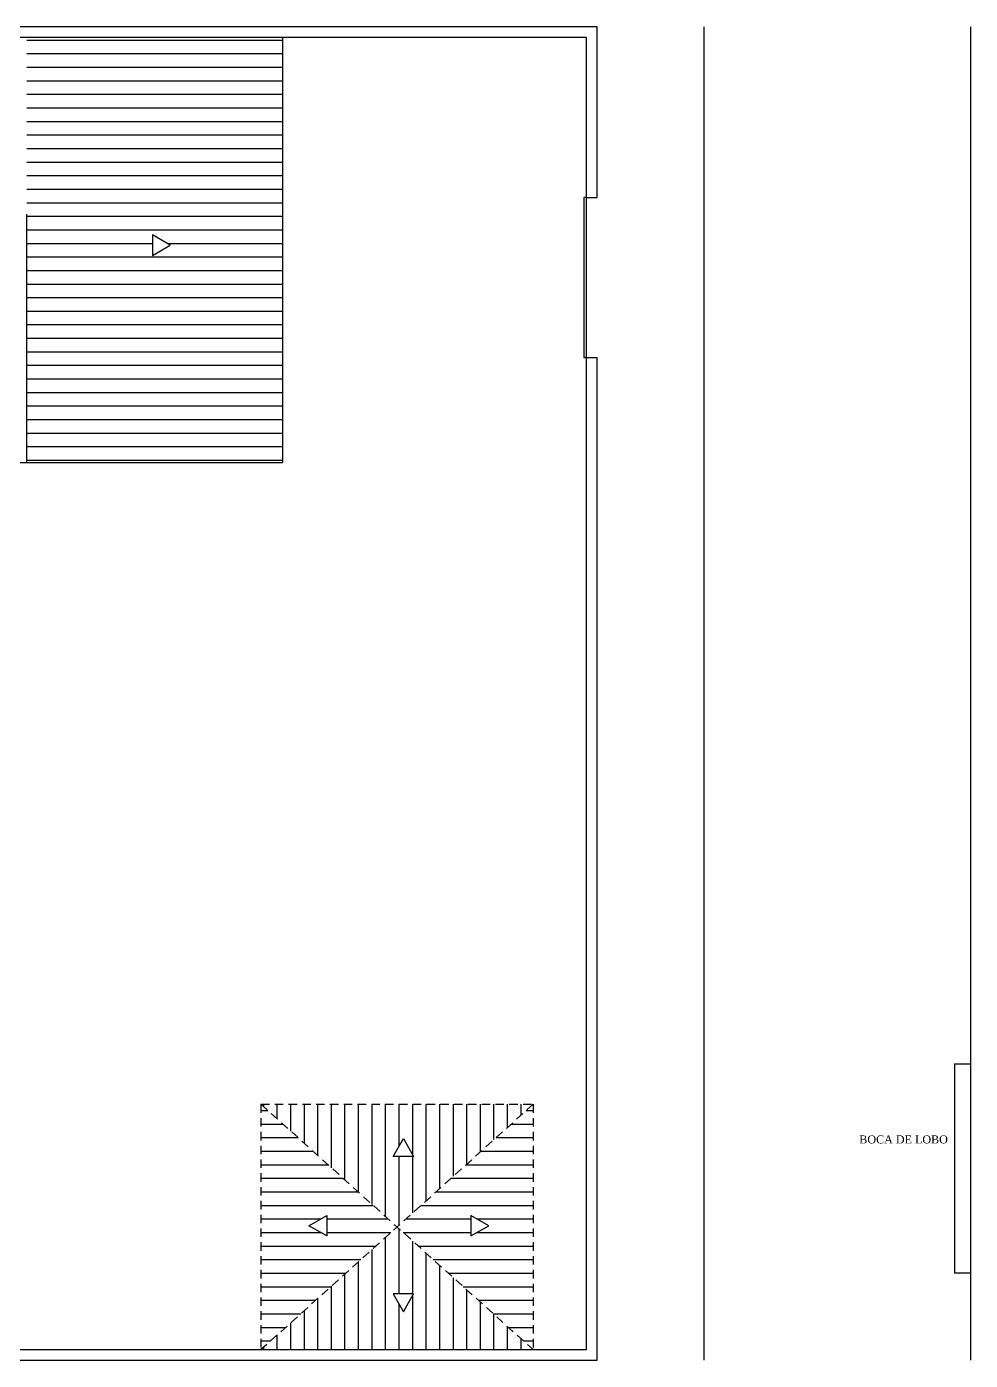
# Model space of a CAD drawing. Header units: millimetres. Extents: x 154.1 to 235.2, y 94.9 to 137.4.
# Drawn here: x 217.5 to 235.2, y 97.43 to 122.43 of the extents above; entities that cross this region are included whole.
import ezdxf

# ---------------------------------------------------------------- set-up
doc = ezdxf.new("R2010")
doc.units = ezdxf.units.MM
doc.header["$LTSCALE"] = 0.05
doc.linetypes.add('HIDDEN2', pattern=[4.7625, 3.175, -1.5875])
for name, color, linetype in [('Desnivel', 1, 'Continuous'), ('Janela', 2, 'Continuous'), ('P5-EQUIP', 41, 'Continuous'), ('Parede', 5, 'Continuous'), ('Projeção', 1, 'HIDDEN2'), ('Texto', 2, 'Continuous')]:
    doc.layers.add(name, color=color, linetype=linetype)
doc.styles.get("Standard").update_dxf_attribs({"font": 'arial.ttf'})

msp = doc.modelspace()

# ---------------------------------------------------------------- hatches: boundary and pattern name
at = {"layer": 'P5-EQUIP'}
h = msp.add_hatch(dxfattribs=at)
h.set_pattern_fill('LINE', color=256, scale=0.08, style=0)
h.set_pattern_definition([(0, (-22.33047, 0), (0, 0.254), [])])
h.paths.add_polyline_path([(222.297, 122.226), (217.497, 122.226), (217.497, 121.419), (217.497, 119.419), (217.497, 118.549), (217.497, 114.559), (217.497, 114.259), (222.297, 114.259)])
h.paths.add_polyline_path([(220.189, 118.332), (219.855, 118.139), (219.855, 118.525)], flags=16)
h = msp.add_hatch(dxfattribs=at)
h.set_pattern_fill('LINE', color=256, scale=0.08, style=0)
h.set_pattern_definition([(0, (-0.0525, 0), (0, 0.254), [])])
h.paths.add_polyline_path([(226.997, 102.226), (224.444, 99.926), (226.997, 97.626)])
h.paths.add_polyline_path([(226.164, 99.95), (225.83, 99.757), (225.83, 100.143)], flags=16)
h.paths.add_polyline_path([(221.892, 102.226), (221.892, 97.626), (224.444, 99.926)])
h.paths.add_polyline_path([(223.127, 100.143), (223.127, 99.757), (222.792, 99.95)], flags=16)
h = msp.add_hatch(dxfattribs=at)
h.set_pattern_fill('LINE', color=256, scale=0.08, angle=90, style=0)
h.set_pattern_definition([(90, (-0.0525, 0), (-0.254, 2e-17), [])])
h.paths.add_polyline_path([(226.997, 102.226), (221.892, 102.226), (224.444, 99.926)])
h.paths.add_polyline_path([(224.562, 101.582), (224.755, 101.248), (224.369, 101.248)], flags=16)
h.paths.add_polyline_path([(224.444, 99.926), (221.892, 97.626), (226.997, 97.626)])
h.paths.add_polyline_path([(224.369, 98.672), (224.755, 98.672), (224.562, 98.338)], flags=16)

# ---------------------------------------------------------------- linework, layer by layer
at = {"layer": 'Desnivel'}
for p, q in [((222.297, 122.226), (222.297, 114.259)), ((217.497, 114.259), (222.297, 114.259)), ((234.897, 102.987), (234.897, 99.06)), ((234.897, 102.987), (235.197, 102.987)), ((235.197, 99.06), (234.897, 99.06))]:
    msp.add_line(p, q, dxfattribs=at)
for points in [[(220.189, 118.332), (219.855, 118.525), (219.855, 118.139)], [(224.562, 101.582), (224.755, 101.248), (224.369, 101.248)], [(222.792, 99.95), (223.127, 100.143), (223.127, 99.757)], [(226.164, 99.95), (225.83, 100.143), (225.83, 99.757)], [(224.562, 98.338), (224.755, 98.672), (224.369, 98.672)]]:
    msp.add_lwpolyline(points, close=True, dxfattribs=at)
at = {"layer": 'Janela'}
for p, q in [((230.197, 122.426), (230.197, 97.426)), ((235.197, 122.426), (235.197, 97.426)), ((227.997, 119.226), (227.947, 119.226)), ((227.947, 119.226), (227.947, 116.226)), ((227.997, 116.226), (227.997, 119.226)), ((227.997, 116.226), (227.947, 116.226)), ((227.947, 116.226), (227.997, 116.226))]:
    msp.add_line(p, q, dxfattribs=at)
at = {"layer": 'Parede'}
for p, q in [((228.197, 122.426), (198.197, 122.426)), ((228.197, 119.226), (228.197, 122.426)), ((227.997, 122.226), (212.497, 122.226)), ((227.997, 119.226), (227.997, 122.226)), ((227.997, 119.226), (228.197, 119.226)), ((217.497, 114.259), (217.497, 118.911)), ((227.997, 97.626), (227.997, 116.226)), ((227.997, 116.226), (228.197, 116.226)), ((228.197, 97.426), (228.197, 116.226)), ((215.595, 114.259), (217.497, 114.259)), ((198.397, 97.626), (227.997, 97.626)), ((198.197, 97.426), (228.197, 97.426))]:
    msp.add_line(p, q, dxfattribs=at)
at = {"layer": 'Projeção'}
for p, q in [((221.892, 102.226), (221.892, 97.626)), ((221.892, 102.226), (226.997, 102.226)), ((221.892, 102.226), (226.997, 97.626)), ((226.997, 102.226), (221.892, 97.626)), ((226.997, 102.226), (226.997, 97.626))]:
    msp.add_line(p, q, dxfattribs=at)

# ---------------------------------------------------------------- texts
at = {"layer": 'Texto', "insert": (233.114, 101.642), "char_height": 0.15, "attachment_point": 1}
msp.add_mtext('{\\fTimes New Roman|b0|i0|c0|p18;BOCA DE LOBO}', dxfattribs=at)

doc.saveas('drawing.dxf')
